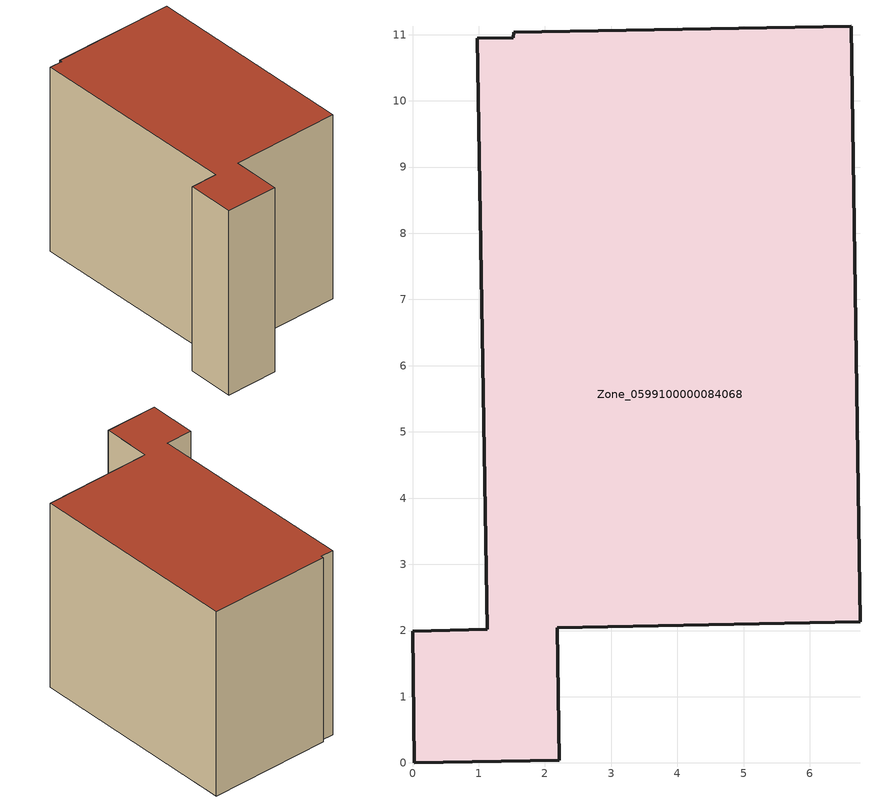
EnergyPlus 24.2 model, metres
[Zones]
Zone_0599100000084068
 floor ground (C_G): 2.19,2.04 2.22,0.04 0.02,0 0,1.99 1.13,2.02 0.98,10.95 1.52,10.95 1.53,11.04 6.63,11.13 6.76,2.13 z0
 wall outside (C_F): 0,1.99 0.02,0 2.22,0.04 2.19,2.04 6.76,2.13 6.63,11.13 1.53,11.04 1.52,10.95 0.98,10.95 1.13,2.02 0,1.99 z0:8.05
 roof outside (C_R): 6.63,11.13 1.53,11.04 1.52,10.95 0.98,10.95 1.13,2.02 0,1.99 0.02,0 2.22,0.04 2.19,2.04 6.76,2.13 z8.05
[BUILDING]
Pand.0599100000084068: North Axis=0; Terrain=City; Loads Convergence Tolerance Value=0.04; Temperature Convergence Tolerance Value=0.4; Solar Distribution=FullExterior; Maximum Number of Warmup Days=25; Minimum Number of Warmup Days=1
[Site:Location]
Rotterdam.The.Hague.AP_ZH_NLD Design_Conditions: Latitude=51.96; Longitude=4.45; Time Zone=1; Elevation=-4.5
[SITE:GROUNDTEMPERATURE:BUILDINGSURFACE]
18, 18, 18, 18, 18, 18, 18, 18, 18, 18, 18, 18
[MATERIAL] Thermal Absorptance=0.9; Solar Absorptance=0.7; Visible Absorptance=0.7
Name | Roughness | Thickness | Conductivity | Density | Specific Heat
G.TC.1975-1991 | MediumSmooth | 0.15 | 0.288461 | 540 | 1210
F.TC.1975-1991 | Rough | 0.3 | 0.230769 | 1920 | 840
R.TC.1975-1991 | MediumRough | 0.2 | 0.153846 | 1500 | 1000
[CONSTRUCTION]
C_G: G.TC.1975-1991
C_F: F.TC.1975-1991
C_R: R.TC.1975-1991
[ZONE]
Zone_0599100000084068: Type=1; Multiplier=1; Ceiling Height=Autocalculate; Volume=Autocalculate; Floor Area=autocalculate; Part of Total Floor Area=Yes
[ZONEINFILTRATION:DESIGNFLOWRATE]
Infil_Zone_0599100000084068: Zone or ZoneList or Space or SpaceList=Zone_0599100000084068; Schedule=AlwaysOn; Design Flow Rate Calculation Method=Flow/Area; Flow Rate per Floor Area=0.003; Constant Term Coefficient=1; Temperature Term Coefficient=0; Velocity Term Coefficient=0; Velocity Squared Term Coefficient=0
[HVACTEMPLATE:ZONE:IDEALLOADSAIRSYSTEM]
Zone_0599100000084068: Maximum Heating Supply Air Temperature=50; Minimum Cooling Supply Air Temperature=13; Maximum Heating Supply Air Humidity Ratio=0.0156; Minimum Cooling Supply Air Humidity Ratio=0.0077; Heating Limit=NoLimit; Cooling Limit=NoLimit; Dehumidification Control Type=ConstantSensibleHeatRatio; Cooling Sensible Heat Ratio=0.7; Dehumidification Setpoint=60; Humidification Control Type=None; Humidification Setpoint=30; Outdoor Air Method=None; Outdoor Air Flow Rate per Person=0.00944; Outdoor Air Flow Rate per Zone Floor Area=0; Outdoor Air Flow Rate per Zone=0; Demand Controlled Ventilation Type=None; Outdoor Air Economizer Type=NoEconomizer; Heat Recovery Type=None; Sensible Heat Recovery Effectiveness=0.7; Latent Heat Recovery Effectiveness=0.65
[ZONECONTROL:THERMOSTAT]
ThermostatControl_Zone_0599100000084068: Zone or ZoneList=Zone_0599100000084068; Control Type Schedule=DualSetpointControlType; Control 1=Thermostat_Zone_0599100000084068; Temperature Difference Between Cutout And Setpoint=0
[THERMOSTATSETPOINT:DUALSETPOINT]
Thermostat_Zone_0599100000084068: Heating Setpoint Temperature Schedule=HeatingSetpoint_Zone_0599100000084068; Cooling Setpoint Temperature Schedule=CoolingSetpoint_Zone_0599100000084068
[SCHEDULE:COMPACT]
HeatingSetpoint_Zone_0599100000084068: Through: 12/31, For: AllDays, Until: 24:00, 21
CoolingSetpoint_Zone_0599100000084068: Through: 12/31, For: AllDays, Until: 24:00, 24
DualSetpointControlType: Through: 12/31, For: AllDays, Until: 24:00, 4
AlwaysOn: Through: 12/31, For: AllDays, Until: 24:00, 1
